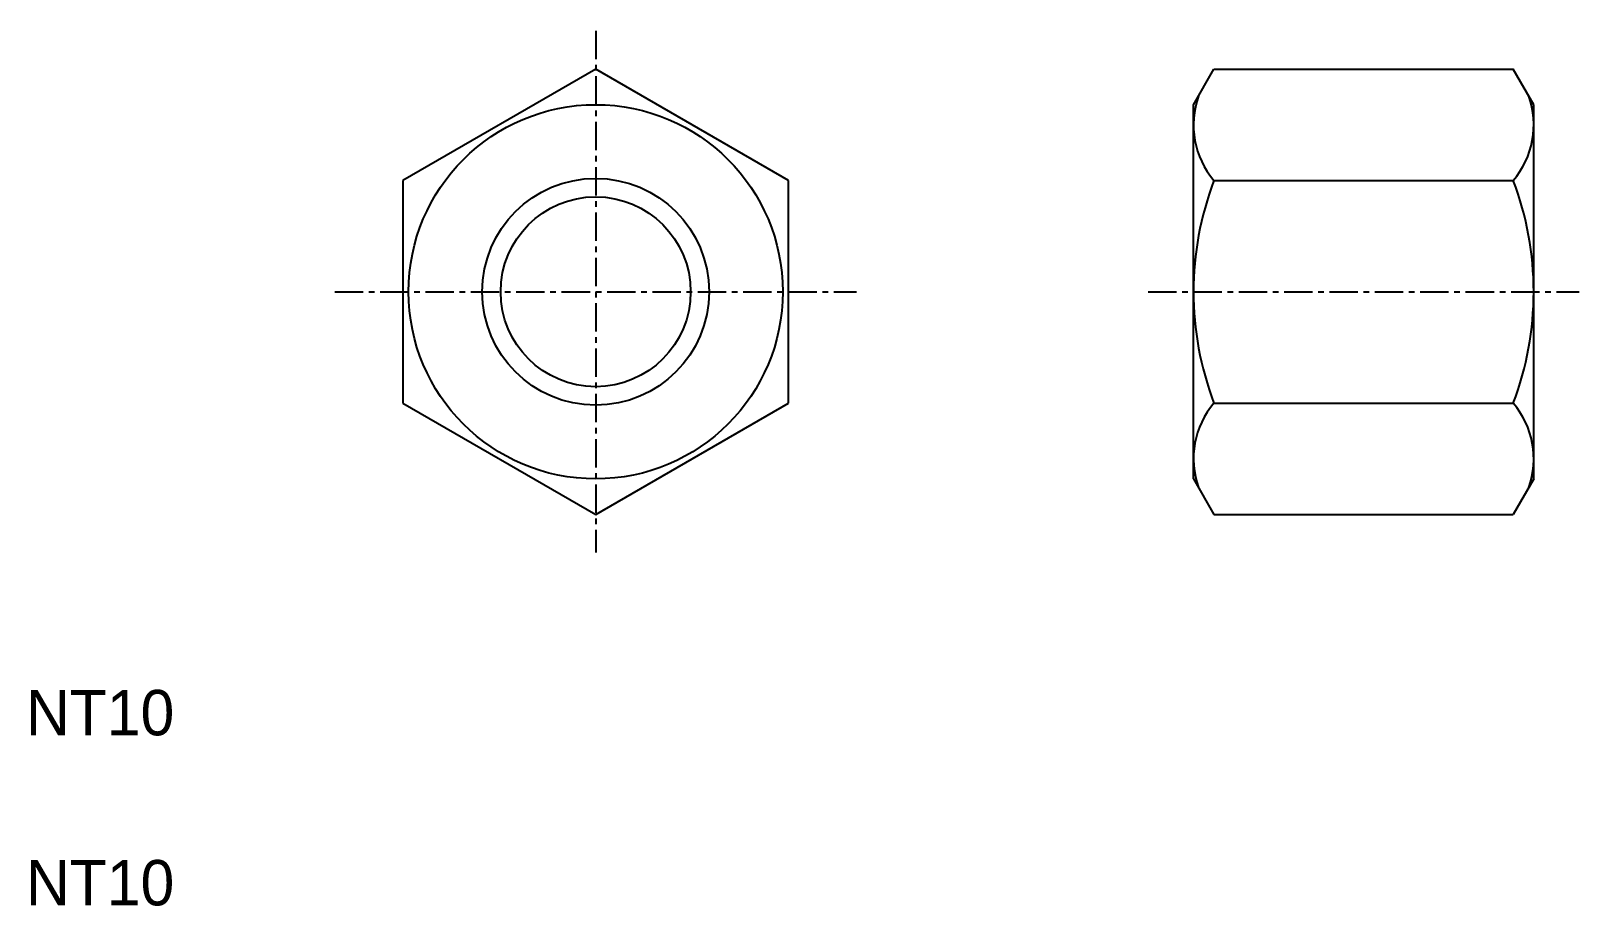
# Model space of a CAD drawing. Extents: x 5.2 to 73.5, y 5 to 43.6.
import ezdxf

# ---------------------------------------------------------------- set-up
doc = ezdxf.new("R2010")
doc.units = 0
doc.linetypes.add('CENTER', pattern=[2, 1.25, -0.25, 0.25, -0.25])
doc.layers.get('0').update_dxf_attribs({"linetype": 'CONTINUOUS'})
doc.layers.add('CENTER', color=1, linetype='CENTER')

msp = doc.modelspace()

# ---------------------------------------------------------------- linework, layer by layer
at = {"color": 7, "linetype": 'CONTINUOUS'}
for p, q in [((30.12, 41.87), (21.62, 36.963)), ((38.62, 36.963), (30.12, 41.87)), ((56.481, 40.305), (57.384, 41.87)), ((57.384, 41.87), (70.577, 41.87)), ((71.481, 40.305), (70.577, 41.87)), ((56.481, 23.805), (56.481, 40.305)), ((71.481, 23.805), (71.481, 40.305)), ((34.37, 39.417), (34.37, 39.417)), ((36.495, 38.19), (36.495, 38.19)), ((21.62, 36.963), (21.62, 27.148)), ((38.62, 27.148), (38.62, 36.963)), ((57.384, 36.963), (70.577, 36.963)), ((21.62, 27.148), (30.12, 22.24)), ((30.12, 22.24), (38.62, 27.148)), ((57.384, 27.148), (70.577, 27.148)), ((56.481, 23.805), (57.384, 22.24)), ((71.481, 23.805), (70.577, 22.24)), ((57.384, 22.24), (70.577, 22.24))]:
    msp.add_line(p, q, dxfattribs=at)
for radius in [8.25, 4.188]:
    msp.add_circle((30.12, 32.055), radius, dxfattribs=at)
at = {"color": 3, "linetype": 'CONTINUOUS'}
msp.add_circle((30.12, 32.055), 5, dxfattribs=at)
at = {"color": 7, "linetype": 'CONTINUOUS'}
for centre, radius, start, end in [((60.264, 39.417), 3.784, 160.4299, 220.4299), ((67.697, 39.417), 3.784, 319.5701, 19.5701), ((70.26, 32.055), 13.779, 159.13593, 200.86407), ((57.702, 32.055), 13.779, 339.13593, 20.86407), ((60.264, 24.694), 3.784, 139.5701, 199.5701), ((67.697, 24.694), 3.784, 340.4299, 40.4299)]:
    msp.add_arc(centre, radius, start, end, dxfattribs=at)
at = {"layer": 'CENTER', "color": 1, "linetype": 'CENTER'}
for p, q in [((30.12, 43.555), (30.12, 20.555)), ((18.62, 32.055), (41.62, 32.055)), ((54.481, 32.055), (73.481, 32.055))]:
    msp.add_line(p, q, dxfattribs=at)

# ---------------------------------------------------------------- texts
at = {"color": 7, "linetype": 'CONTINUOUS'}
for p in [(5, 12.5), (5, 5)]:
    msp.add_text('NT10', height=2, dxfattribs=at).set_placement(p)

doc.saveas('drawing.dxf')
